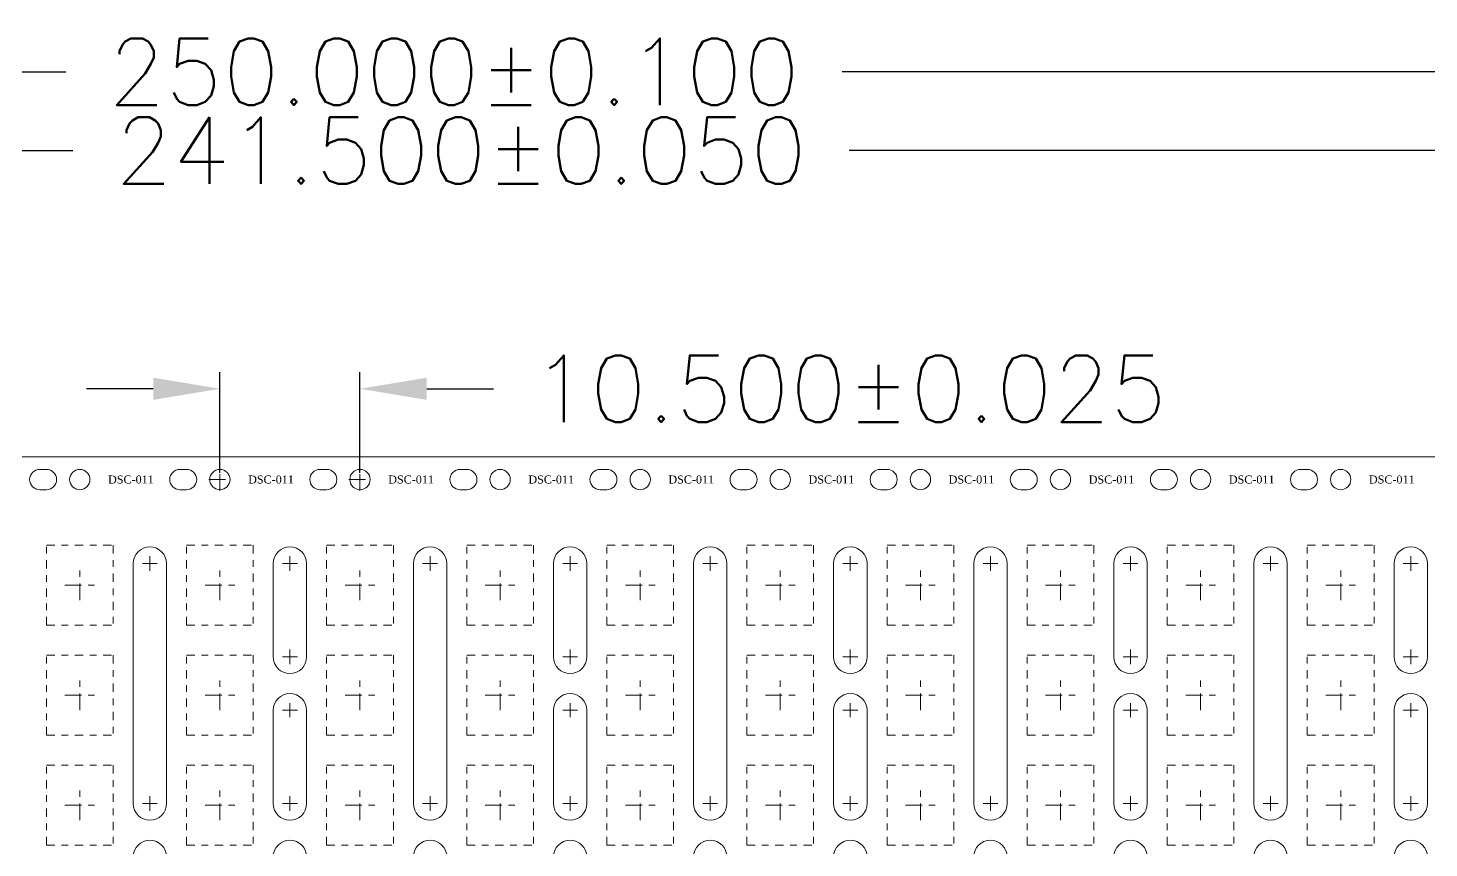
# Model space of a CAD drawing. Header units: inches. Extents: x -19 to 58, y -108 to 12.
# Drawn here: x 4.43 to 25.43, y -95.59 to -83.29 of the extents above; entities that cross this region are included whole.
import ezdxf

# ---------------------------------------------------------------- set-up
doc = ezdxf.new("R2010")
doc.units = ezdxf.units.IN
doc.header["$LTSCALE"] = 0.1
doc.header["$MEASUREMENT"] = 0
doc.linetypes.add('CENTER', pattern=[2, 1.25, -0.25, 0.25, -0.25])
doc.layers.add('1', color=7, linetype='Continuous')
doc.layers.add('3D', color=4, linetype='Continuous')
doc.layers.add('1D', color=4, linetype='Continuous', lineweight=9)
doc.styles.add('ROMANS2', font='romantic.ttf')
doc.styles.add('TEXT-1', font='simplex.shx')
doc.dimstyles.new('複本 DM-1-5', dxfattribs={"dimtxt": 1, "dimasz": 1, "dimexe": 0.25, "dimexo": 0.1, "dimgap": 0.2, "dimtad": 0, "dimdec": 3, "dimlfac": 5, "dimzin": 0, "dimdsep": 46, "dimtxsty": 'TEXT-1', "dimcen": 0.09, "dimclrd": 256, "dimclre": 256, "dimclrt": 256, "dimadec": 0, "dimazin": 0, "dimtfac": 1, "dimtdec": 3, "dimtofl": 0, "dimtmove": 0, "dimatfit": 0, "dimfxl": 1, "dimtolj": 1, "dimtzin": 0, "dimarcsym": 0})

# ---------------------------------------------------------------- blocks, each defined once
blk = doc.blocks.new('*D13')
at = {"layer": '1D', "lineweight": -2, "transparency": 16777216}
for p, q in [((-1627.778, 489.461), (-1627.778, 495.534)), ((-1577.778, 489.461), (-1577.778, 495.534)), ((-1626.778, 495.284), (-1610.337, 495.284)), ((-1578.778, 495.284), (-1598.699, 495.284))]:
    blk.add_line(p, q, dxfattribs=at)
at = {"layer": '1D', "transparency": 16777216}
for points in [[(-1626.778, 495.451), (-1626.778, 495.118), (-1627.778, 495.284)], [(-1578.778, 495.451), (-1578.778, 495.118), (-1577.778, 495.284)]]:
    blk.add_solid(points, dxfattribs=at)
at = {"layer": 'Defpoints', "color": 0, "transparency": 16777216}
for p in [(-1577.778, 495.284), (-1627.778, 489.361), (-1577.778, 489.361)]:
    blk.add_point(p, dxfattribs=at)
at = {"layer": '1D', "transparency": 16777216, "insert": (-1604.518, 495.284), "char_height": 1, "attachment_point": 5, "style": 'TEXT-1'}
blk.add_mtext('\\A1;250.000%%p0.100', dxfattribs=at)
blk = doc.blocks.new('*D14')
at = {"layer": '1D', "lineweight": -2, "transparency": 16777216}
for p, q in [((-1626.928, 489.267), (-1626.928, 494.351)), ((-1578.628, 489.267), (-1578.628, 494.351)), ((-1625.928, 494.101), (-1610.231, 494.101)), ((-1579.628, 494.101), (-1598.593, 494.101))]:
    blk.add_line(p, q, dxfattribs=at)
at = {"layer": '1D', "transparency": 16777216}
for points in [[(-1625.928, 494.268), (-1625.928, 493.934), (-1626.928, 494.101)], [(-1579.628, 494.268), (-1579.628, 493.934), (-1578.628, 494.101)]]:
    blk.add_solid(points, dxfattribs=at)
at = {"layer": 'Defpoints', "color": 0, "transparency": 16777216}
for p in [(-1578.628, 494.101), (-1626.928, 489.167), (-1578.628, 489.167)]:
    blk.add_point(p, dxfattribs=at)
at = {"layer": '1D', "transparency": 16777216, "insert": (-1604.412, 494.101), "char_height": 1, "attachment_point": 5, "style": 'TEXT-1'}
blk.add_mtext('\\A1;241.500%%p0.050', dxfattribs=at)
blk = doc.blocks.new('*D15')
at = {"layer": '1D', "lineweight": -2, "transparency": 16777216}
for p, q in [((-1608.028, 489.267), (-1608.028, 490.779)), ((-1605.928, 489.267), (-1605.928, 490.779)), ((-1609.028, 490.529), (-1610.028, 490.529)), ((-1604.928, 490.529), (-1603.928, 490.529))]:
    blk.add_line(p, q, dxfattribs=at)
at = {"layer": '1D', "transparency": 16777216}
for points in [[(-1609.028, 490.695), (-1609.028, 490.362), (-1608.028, 490.529)], [(-1604.928, 490.695), (-1604.928, 490.362), (-1605.928, 490.529)]]:
    blk.add_solid(points, dxfattribs=at)
at = {"layer": 'Defpoints', "color": 0, "transparency": 16777216}
for p in [(-1605.928, 490.529), (-1608.028, 489.167), (-1605.928, 489.167)]:
    blk.add_point(p, dxfattribs=at)
at = {"layer": '1D', "transparency": 16777216, "insert": (-1598.585, 490.529), "char_height": 1, "attachment_point": 5, "style": 'TEXT-1'}
blk.add_mtext('\\A1;10.500%%p0.025', dxfattribs=at)

msp = doc.modelspace()

# ---------------------------------------------------------------- linework, layer by layer
at = {"lineweight": 9}
msp.add_line((37.3023, -89.72479), (-12.1909, -89.72479), dxfattribs=at)
at = {"layer": '1', "lineweight": 9}
for p, q in [((4.7057, -89.91239), (4.6057, -89.91239)), ((6.8057, -89.91239), (6.7057, -89.91239)), ((8.9057, -89.91239), (8.8057, -89.91239)), ((11.0057, -89.91239), (10.9057, -89.91239)), ((13.1057, -89.91239), (13.0057, -89.91239)), ((15.2057, -89.91239), (15.1057, -89.91239)), ((17.3057, -89.91239), (17.2057, -89.91239)), ((19.4057, -89.91239), (19.3057, -89.91239)), ((21.5057, -89.91239), (21.4057, -89.91239)), ((23.6057, -89.91239), (23.5057, -89.91239)), ((4.6057, -90.21719), (4.7057, -90.21719)), ((6.7057, -90.21719), (6.8057, -90.21719)), ((8.8057, -90.21719), (8.9057, -90.21719)), ((10.9057, -90.21719), (11.0057, -90.21719)), ((13.0057, -90.21719), (13.1057, -90.21719)), ((15.1057, -90.21719), (15.2057, -90.21719)), ((17.2057, -90.21719), (17.3057, -90.21719)), ((19.3057, -90.21719), (19.4057, -90.21719)), ((21.4057, -90.21719), (21.5057, -90.21719)), ((23.5057, -90.21719), (23.6057, -90.21719))]:
    msp.add_line(p, q, dxfattribs=at)
at = {"layer": '1', "lineweight": 9, "ltscale": 2}
for centre in [(5.2057, -90.06479), (7.3057, -90.06479), (9.4057, -90.06479), (11.5057, -90.06479), (13.6057, -90.06479), (15.7057, -90.06479), (17.8057, -90.06479), (19.9057, -90.06479), (22.0057, -90.06479), (24.1057, -90.06479)]:
    msp.add_circle(centre, 0.1524, dxfattribs=at)
at = {"layer": '1', "lineweight": 9}
for centre, start, end in [((4.6057, -90.06479), 90, 270), ((4.7057, -90.06479), 270, 90), ((6.7057, -90.06479), 90, 270), ((6.8057, -90.06479), 270, 90), ((8.8057, -90.06479), 90, 270), ((8.9057, -90.06479), 270, 90), ((10.9057, -90.06479), 90, 270), ((11.0057, -90.06479), 270, 90), ((13.0057, -90.06479), 90, 270), ((13.1057, -90.06479), 270, 90), ((15.1057, -90.06479), 90, 270), ((15.2057, -90.06479), 270, 90), ((17.2057, -90.06479), 90, 270), ((17.3057, -90.06479), 270, 90), ((19.3057, -90.06479), 90, 270), ((19.4057, -90.06479), 270, 90), ((21.4057, -90.06479), 90, 270), ((21.5057, -90.06479), 270, 90), ((23.5057, -90.06479), 90, 270), ((23.6057, -90.06479), 270, 90)]:
    msp.add_arc(centre, 0.1524, start, end, dxfattribs=at)
at = {"layer": '1D', "color": 0}
for p, q in [((6.00569, -94.92479), (6.00569, -91.32479)), ((6.50569, -94.92479), (6.50569, -91.32479)), ((8.10569, -92.72479), (8.10569, -91.32479)), ((8.60569, -92.72479), (8.60569, -91.32479)), ((10.20569, -94.92479), (10.20569, -91.32479)), ((10.70569, -94.92479), (10.70569, -91.32479)), ((12.30569, -92.72479), (12.30569, -91.32479)), ((12.80569, -92.72479), (12.80569, -91.32479)), ((14.40569, -94.92479), (14.40569, -91.32479)), ((14.90569, -94.92479), (14.90569, -91.32479)), ((16.50569, -92.72479), (16.50569, -91.32479)), ((17.00569, -92.72479), (17.00569, -91.32479)), ((18.60569, -94.92479), (18.60569, -91.32479)), ((19.10569, -94.92479), (19.10569, -91.32479)), ((20.70569, -92.72479), (20.70569, -91.32479)), ((21.20569, -92.72479), (21.20569, -91.32479)), ((22.80569, -94.92479), (22.80569, -91.32479)), ((23.30569, -94.92479), (23.30569, -91.32479)), ((24.90569, -92.72479), (24.90569, -91.32479)), ((25.40569, -92.72479), (25.40569, -91.32479)), ((8.10569, -94.92479), (8.10569, -93.52479)), ((8.60569, -94.92479), (8.60569, -93.52479)), ((12.30569, -94.92479), (12.30569, -93.52479)), ((12.80569, -94.92479), (12.80569, -93.52479)), ((16.50569, -94.92479), (16.50569, -93.52479)), ((17.00569, -94.92479), (17.00569, -93.52479)), ((20.70569, -94.92479), (20.70569, -93.52479)), ((21.20569, -94.92479), (21.20569, -93.52479)), ((24.90569, -94.92479), (24.90569, -93.52479)), ((25.40569, -94.92479), (25.40569, -93.52479))]:
    msp.add_line(p, q, dxfattribs=at)
for centre, start, end in [((6.25569, -91.32479), 0, 180), ((8.35569, -91.32479), 0, 180), ((10.45569, -91.32479), 0, 180), ((12.55569, -91.32479), 0, 180), ((14.65569, -91.32479), 0, 180), ((16.75569, -91.32479), 0, 180), ((18.85569, -91.32479), 0, 180), ((20.95569, -91.32479), 0, 180), ((23.05569, -91.32479), 0, 180), ((25.15569, -91.32479), 0, 180), ((8.35569, -92.72479), 180, 0), ((12.55569, -92.72479), 180, 0), ((16.75569, -92.72479), 180, 0), ((20.95569, -92.72479), 180, 0), ((25.15569, -92.72479), 180, 0), ((8.35569, -93.52479), 0, 180), ((12.55569, -93.52479), 0, 180), ((16.75569, -93.52479), 0, 180), ((20.95569, -93.52479), 0, 180), ((25.15569, -93.52479), 0, 180), ((6.25569, -94.92479), 180, 0), ((8.35569, -94.92479), 180, 0), ((10.45569, -94.92479), 180, 0), ((12.55569, -94.92479), 180, 0), ((14.65569, -94.92479), 180, 0), ((16.75569, -94.92479), 180, 0), ((18.85569, -94.92479), 180, 0), ((20.95569, -94.92479), 180, 0), ((23.05569, -94.92479), 180, 0), ((25.15569, -94.92479), 180, 0), ((6.25569, -95.72479), 0, 180), ((8.35569, -95.72479), 0, 180), ((10.45569, -95.72479), 0, 180), ((12.55569, -95.72479), 0, 180), ((14.65569, -95.72479), 0, 180), ((16.75569, -95.72479), 0, 180), ((18.85569, -95.72479), 0, 180), ((20.95569, -95.72479), 0, 180), ((23.05569, -95.72479), 0, 180), ((25.15569, -95.72479), 0, 180)]:
    msp.add_arc(centre, 0.25, start, end, dxfattribs=at)
at = {"layer": '3D', "color": 1, "linetype": 'CENTER', "lineweight": 9, "ltscale": 2}
for p, q in [((7.13878, -90.06479), (7.47262, -90.06479)), ((7.3057, -90.23171), (7.3057, -89.89787)), ((9.23878, -90.06479), (9.57262, -90.06479)), ((9.4057, -90.23171), (9.4057, -89.89787)), ((5.2057, -91.87235), (5.2057, -91.42724)), ((7.3057, -91.87235), (7.3057, -91.42724)), ((9.4057, -91.87235), (9.4057, -91.42724)), ((11.5057, -91.87235), (11.5057, -91.42724)), ((13.6057, -91.87235), (13.6057, -91.42724)), ((15.7057, -91.87235), (15.7057, -91.42724)), ((17.8057, -91.87235), (17.8057, -91.42724)), ((19.9057, -91.87235), (19.9057, -91.42724)), ((22.0057, -91.87235), (22.0057, -91.42724)), ((24.1057, -91.87235), (24.1057, -91.42724)), ((4.98314, -91.64979), (5.42826, -91.64979)), ((7.08314, -91.64979), (7.52826, -91.64979)), ((9.18314, -91.64979), (9.62826, -91.64979)), ((11.28314, -91.64979), (11.72826, -91.64979)), ((13.38314, -91.64979), (13.82826, -91.64979)), ((15.48314, -91.64979), (15.92826, -91.64979)), ((17.58314, -91.64979), (18.02826, -91.64979)), ((19.68314, -91.64979), (20.12826, -91.64979)), ((21.78314, -91.64979), (22.22826, -91.64979)), ((23.88314, -91.64979), (24.32826, -91.64979)), ((5.2057, -93.52235), (5.2057, -93.07724)), ((7.3057, -93.52235), (7.3057, -93.07724)), ((9.4057, -93.52235), (9.4057, -93.07724)), ((11.5057, -93.52235), (11.5057, -93.07724)), ((13.6057, -93.52235), (13.6057, -93.07724)), ((15.7057, -93.52235), (15.7057, -93.07724)), ((17.8057, -93.52235), (17.8057, -93.07724)), ((19.9057, -93.52235), (19.9057, -93.07724)), ((22.0057, -93.52235), (22.0057, -93.07724)), ((24.1057, -93.52235), (24.1057, -93.07724)), ((4.98314, -93.29979), (5.42826, -93.29979)), ((7.08314, -93.29979), (7.52826, -93.29979)), ((9.18314, -93.29979), (9.62826, -93.29979)), ((11.28314, -93.29979), (11.72826, -93.29979)), ((13.38314, -93.29979), (13.82826, -93.29979)), ((15.48314, -93.29979), (15.92826, -93.29979)), ((17.58314, -93.29979), (18.02826, -93.29979)), ((19.68314, -93.29979), (20.12826, -93.29979)), ((21.78314, -93.29979), (22.22826, -93.29979)), ((23.88314, -93.29979), (24.32826, -93.29979)), ((5.2057, -95.17235), (5.2057, -94.72724)), ((7.3057, -95.17235), (7.3057, -94.72724)), ((9.4057, -95.17235), (9.4057, -94.72724)), ((11.5057, -95.17235), (11.5057, -94.72724)), ((13.6057, -95.17235), (13.6057, -94.72724)), ((15.7057, -95.17235), (15.7057, -94.72724)), ((17.8057, -95.17235), (17.8057, -94.72724)), ((19.9057, -95.17235), (19.9057, -94.72724)), ((22.0057, -95.17235), (22.0057, -94.72724)), ((24.1057, -95.17235), (24.1057, -94.72724)), ((4.98314, -94.94979), (5.42826, -94.94979)), ((7.08314, -94.94979), (7.52826, -94.94979)), ((9.18314, -94.94979), (9.62826, -94.94979)), ((11.28314, -94.94979), (11.72826, -94.94979)), ((13.38314, -94.94979), (13.82826, -94.94979)), ((15.48314, -94.94979), (15.92826, -94.94979)), ((17.58314, -94.94979), (18.02826, -94.94979)), ((19.68314, -94.94979), (20.12826, -94.94979)), ((21.78314, -94.94979), (22.22826, -94.94979)), ((23.88314, -94.94979), (24.32826, -94.94979))]:
    msp.add_line(p, q, dxfattribs=at)
at = {"layer": '3D', "color": 2, "linetype": 'CENTER', "lineweight": 9}
for p, q in [((4.7057, -92.24979), (4.7057, -91.04979)), ((4.7057, -91.04979), (5.7057, -91.04979)), ((5.7057, -91.04979), (5.7057, -92.24979)), ((6.8057, -92.24979), (6.8057, -91.04979)), ((6.8057, -91.04979), (7.8057, -91.04979)), ((7.8057, -91.04979), (7.8057, -92.24979)), ((8.9057, -92.24979), (8.9057, -91.04979)), ((8.9057, -91.04979), (9.9057, -91.04979)), ((9.9057, -91.04979), (9.9057, -92.24979)), ((11.0057, -92.24979), (11.0057, -91.04979)), ((11.0057, -91.04979), (12.0057, -91.04979)), ((12.0057, -91.04979), (12.0057, -92.24979)), ((13.1057, -92.24979), (13.1057, -91.04979)), ((13.1057, -91.04979), (14.1057, -91.04979)), ((14.1057, -91.04979), (14.1057, -92.24979)), ((15.2057, -92.24979), (15.2057, -91.04979)), ((15.2057, -91.04979), (16.2057, -91.04979)), ((16.2057, -91.04979), (16.2057, -92.24979)), ((17.3057, -92.24979), (17.3057, -91.04979)), ((17.3057, -91.04979), (18.3057, -91.04979)), ((18.3057, -91.04979), (18.3057, -92.24979)), ((19.4057, -92.24979), (19.4057, -91.04979)), ((19.4057, -91.04979), (20.4057, -91.04979)), ((20.4057, -91.04979), (20.4057, -92.24979)), ((21.5057, -92.24979), (21.5057, -91.04979)), ((21.5057, -91.04979), (22.5057, -91.04979)), ((22.5057, -91.04979), (22.5057, -92.24979)), ((23.6057, -92.24979), (23.6057, -91.04979)), ((23.6057, -91.04979), (24.6057, -91.04979)), ((24.6057, -91.04979), (24.6057, -92.24979)), ((4.7057, -92.24979), (5.7057, -92.24979)), ((6.8057, -92.24979), (7.8057, -92.24979)), ((8.9057, -92.24979), (9.9057, -92.24979)), ((11.0057, -92.24979), (12.0057, -92.24979)), ((13.1057, -92.24979), (14.1057, -92.24979)), ((15.2057, -92.24979), (16.2057, -92.24979)), ((17.3057, -92.24979), (18.3057, -92.24979)), ((19.4057, -92.24979), (20.4057, -92.24979)), ((21.5057, -92.24979), (22.5057, -92.24979)), ((23.6057, -92.24979), (24.6057, -92.24979)), ((4.7057, -93.89979), (4.7057, -92.69979)), ((4.7057, -92.69979), (5.7057, -92.69979)), ((5.7057, -92.69979), (5.7057, -93.89979)), ((6.8057, -93.89979), (6.8057, -92.69979)), ((6.8057, -92.69979), (7.8057, -92.69979)), ((7.8057, -92.69979), (7.8057, -93.89979)), ((8.9057, -93.89979), (8.9057, -92.69979)), ((8.9057, -92.69979), (9.9057, -92.69979)), ((9.9057, -92.69979), (9.9057, -93.89979)), ((11.0057, -93.89979), (11.0057, -92.69979)), ((11.0057, -92.69979), (12.0057, -92.69979)), ((12.0057, -92.69979), (12.0057, -93.89979)), ((13.1057, -93.89979), (13.1057, -92.69979)), ((13.1057, -92.69979), (14.1057, -92.69979)), ((14.1057, -92.69979), (14.1057, -93.89979)), ((15.2057, -93.89979), (15.2057, -92.69979)), ((15.2057, -92.69979), (16.2057, -92.69979)), ((16.2057, -92.69979), (16.2057, -93.89979)), ((17.3057, -93.89979), (17.3057, -92.69979)), ((17.3057, -92.69979), (18.3057, -92.69979)), ((18.3057, -92.69979), (18.3057, -93.89979)), ((19.4057, -93.89979), (19.4057, -92.69979)), ((19.4057, -92.69979), (20.4057, -92.69979)), ((20.4057, -92.69979), (20.4057, -93.89979)), ((21.5057, -93.89979), (21.5057, -92.69979)), ((21.5057, -92.69979), (22.5057, -92.69979)), ((22.5057, -92.69979), (22.5057, -93.89979)), ((23.6057, -93.89979), (23.6057, -92.69979)), ((23.6057, -92.69979), (24.6057, -92.69979)), ((24.6057, -92.69979), (24.6057, -93.89979)), ((4.7057, -93.89979), (5.7057, -93.89979)), ((6.8057, -93.89979), (7.8057, -93.89979)), ((8.9057, -93.89979), (9.9057, -93.89979)), ((11.0057, -93.89979), (12.0057, -93.89979)), ((13.1057, -93.89979), (14.1057, -93.89979)), ((15.2057, -93.89979), (16.2057, -93.89979)), ((17.3057, -93.89979), (18.3057, -93.89979)), ((19.4057, -93.89979), (20.4057, -93.89979)), ((21.5057, -93.89979), (22.5057, -93.89979)), ((23.6057, -93.89979), (24.6057, -93.89979)), ((4.7057, -95.54979), (4.7057, -94.34979)), ((4.7057, -94.34979), (5.7057, -94.34979)), ((5.7057, -94.34979), (5.7057, -95.54979)), ((6.8057, -95.54979), (6.8057, -94.34979)), ((6.8057, -94.34979), (7.8057, -94.34979)), ((7.8057, -94.34979), (7.8057, -95.54979)), ((8.9057, -95.54979), (8.9057, -94.34979)), ((8.9057, -94.34979), (9.9057, -94.34979)), ((9.9057, -94.34979), (9.9057, -95.54979)), ((11.0057, -95.54979), (11.0057, -94.34979)), ((11.0057, -94.34979), (12.0057, -94.34979)), ((12.0057, -94.34979), (12.0057, -95.54979)), ((13.1057, -95.54979), (13.1057, -94.34979)), ((13.1057, -94.34979), (14.1057, -94.34979)), ((14.1057, -94.34979), (14.1057, -95.54979)), ((15.2057, -95.54979), (15.2057, -94.34979)), ((15.2057, -94.34979), (16.2057, -94.34979)), ((16.2057, -94.34979), (16.2057, -95.54979)), ((17.3057, -95.54979), (17.3057, -94.34979)), ((17.3057, -94.34979), (18.3057, -94.34979)), ((18.3057, -94.34979), (18.3057, -95.54979)), ((19.4057, -95.54979), (19.4057, -94.34979)), ((19.4057, -94.34979), (20.4057, -94.34979)), ((20.4057, -94.34979), (20.4057, -95.54979)), ((21.5057, -95.54979), (21.5057, -94.34979)), ((21.5057, -94.34979), (22.5057, -94.34979)), ((22.5057, -94.34979), (22.5057, -95.54979)), ((23.6057, -95.54979), (23.6057, -94.34979)), ((23.6057, -94.34979), (24.6057, -94.34979)), ((24.6057, -94.34979), (24.6057, -95.54979)), ((4.7057, -95.54979), (5.7057, -95.54979)), ((6.8057, -95.54979), (7.8057, -95.54979)), ((8.9057, -95.54979), (9.9057, -95.54979)), ((11.0057, -95.54979), (12.0057, -95.54979)), ((13.1057, -95.54979), (14.1057, -95.54979)), ((15.2057, -95.54979), (16.2057, -95.54979)), ((17.3057, -95.54979), (18.3057, -95.54979)), ((19.4057, -95.54979), (20.4057, -95.54979)), ((21.5057, -95.54979), (22.5057, -95.54979)), ((23.6057, -95.54979), (24.6057, -95.54979))]:
    msp.add_line(p, q, dxfattribs=at)
at = {"layer": '3D', "color": 1, "linetype": 'CENTER', "lineweight": 5, "ltscale": 2}
for p, q in [((6.14442, -91.32479), (6.36697, -91.32479)), ((6.18444, -91.32479), (6.32695, -91.32479)), ((6.25569, -91.43607), (6.25569, -91.21351)), ((6.25569, -91.39157), (6.25569, -91.25801)), ((8.24442, -91.32479), (8.46697, -91.32479)), ((8.28444, -91.32479), (8.42695, -91.32479)), ((8.35569, -91.43607), (8.35569, -91.21351)), ((8.35569, -91.39157), (8.35569, -91.25801)), ((10.34442, -91.32479), (10.56697, -91.32479)), ((10.38444, -91.32479), (10.52695, -91.32479)), ((10.45569, -91.43607), (10.45569, -91.21351)), ((10.45569, -91.39157), (10.45569, -91.25801)), ((12.44442, -91.32479), (12.66697, -91.32479)), ((12.48444, -91.32479), (12.62695, -91.32479)), ((12.55569, -91.43607), (12.55569, -91.21351)), ((12.55569, -91.39157), (12.55569, -91.25801)), ((14.54442, -91.32479), (14.76697, -91.32479)), ((14.58444, -91.32479), (14.72695, -91.32479)), ((14.65569, -91.43607), (14.65569, -91.21351)), ((14.65569, -91.39157), (14.65569, -91.25801)), ((16.64442, -91.32479), (16.86697, -91.32479)), ((16.68444, -91.32479), (16.82695, -91.32479)), ((16.75569, -91.43607), (16.75569, -91.21351)), ((16.75569, -91.39157), (16.75569, -91.25801)), ((18.74442, -91.32479), (18.96697, -91.32479)), ((18.78444, -91.32479), (18.92695, -91.32479)), ((18.85569, -91.43607), (18.85569, -91.21351)), ((18.85569, -91.39157), (18.85569, -91.25801)), ((20.84442, -91.32479), (21.06697, -91.32479)), ((20.88444, -91.32479), (21.02695, -91.32479)), ((20.95569, -91.43607), (20.95569, -91.21351)), ((20.95569, -91.39157), (20.95569, -91.25801)), ((22.94442, -91.32479), (23.16697, -91.32479)), ((22.98444, -91.32479), (23.12695, -91.32479)), ((23.05569, -91.43607), (23.05569, -91.21351)), ((23.05569, -91.39157), (23.05569, -91.25801)), ((25.04442, -91.32479), (25.26697, -91.32479)), ((25.08444, -91.32479), (25.22695, -91.32479)), ((25.15569, -91.43607), (25.15569, -91.21351)), ((25.15569, -91.39157), (25.15569, -91.25801)), ((8.24442, -92.72479), (8.46697, -92.72479)), ((8.35569, -92.83607), (8.35569, -92.61351)), ((8.35569, -92.83607), (8.35569, -92.61351)), ((12.44442, -92.72479), (12.66697, -92.72479)), ((12.55569, -92.83607), (12.55569, -92.61351)), ((12.55569, -92.83607), (12.55569, -92.61351)), ((16.64442, -92.72479), (16.86697, -92.72479)), ((16.75569, -92.83607), (16.75569, -92.61351)), ((16.75569, -92.83607), (16.75569, -92.61351)), ((20.84442, -92.72479), (21.06697, -92.72479)), ((20.95569, -92.83607), (20.95569, -92.61351)), ((20.95569, -92.83607), (20.95569, -92.61351)), ((25.04442, -92.72479), (25.26697, -92.72479)), ((25.15569, -92.83607), (25.15569, -92.61351)), ((25.15569, -92.83607), (25.15569, -92.61351)), ((8.35569, -93.62984), (8.35569, -93.41974)), ((12.55569, -93.62984), (12.55569, -93.41974)), ((16.75569, -93.62984), (16.75569, -93.41974)), ((20.95569, -93.62984), (20.95569, -93.41974)), ((25.15569, -93.62984), (25.15569, -93.41974)), ((8.24442, -93.52479), (8.46697, -93.52479)), ((12.44442, -93.52479), (12.66697, -93.52479)), ((16.64442, -93.52479), (16.86697, -93.52479)), ((20.84442, -93.52479), (21.06697, -93.52479)), ((25.04442, -93.52479), (25.26697, -93.52479)), ((6.25569, -95.03607), (6.25569, -94.81351)), ((6.25569, -95.03607), (6.25569, -94.81351)), ((8.35569, -95.03607), (8.35569, -94.81351)), ((8.35569, -95.03607), (8.35569, -94.81351)), ((10.45569, -95.03607), (10.45569, -94.81351)), ((10.45569, -95.03607), (10.45569, -94.81351)), ((12.55569, -95.03607), (12.55569, -94.81351)), ((12.55569, -95.03607), (12.55569, -94.81351)), ((14.65569, -95.03607), (14.65569, -94.81351)), ((14.65569, -95.03607), (14.65569, -94.81351)), ((16.75569, -95.03607), (16.75569, -94.81351)), ((16.75569, -95.03607), (16.75569, -94.81351)), ((18.85569, -95.03607), (18.85569, -94.81351)), ((18.85569, -95.03607), (18.85569, -94.81351)), ((20.95569, -95.03607), (20.95569, -94.81351)), ((20.95569, -95.03607), (20.95569, -94.81351)), ((23.05569, -95.03607), (23.05569, -94.81351)), ((23.05569, -95.03607), (23.05569, -94.81351)), ((25.15569, -95.03607), (25.15569, -94.81351)), ((25.15569, -95.03607), (25.15569, -94.81351)), ((6.14442, -94.92479), (6.36697, -94.92479)), ((8.24442, -94.92479), (8.46697, -94.92479)), ((10.34442, -94.92479), (10.56697, -94.92479)), ((12.44442, -94.92479), (12.66697, -94.92479)), ((14.54442, -94.92479), (14.76697, -94.92479)), ((16.64442, -94.92479), (16.86697, -94.92479)), ((18.74442, -94.92479), (18.96697, -94.92479)), ((20.84442, -94.92479), (21.06697, -94.92479)), ((22.94442, -94.92479), (23.16697, -94.92479)), ((25.04442, -94.92479), (25.26697, -94.92479))]:
    msp.add_line(p, q, dxfattribs=at)

# ---------------------------------------------------------------- texts
at = {"layer": '1D', "color": 0, "char_height": 0.12, "attachment_point": 1, "style": 'ROMANS2'}
for insert in [(5.62936, -90.00369), (7.72936, -90.00369), (9.82936, -90.00369), (11.92936, -90.00369), (14.02936, -90.00369), (16.12936, -90.00369), (18.22936, -90.00369), (20.32936, -90.00369), (22.42936, -90.00369), (24.52936, -90.00369)]:
    msp.add_mtext_dynamic_manual_height_columns('DSC-011', width=0.4462902, gutter_width=15, heights=[0], dxfattribs=dict(at, insert=insert))

# ---------------------------------------------------------------- dimensions: what is measured, and where the dimension line sits
at = {"layer": '1D'}
for base, p1, p2, text, picture, middle in [((37.5557, -83.94752), (-12.4443, -89.87111), (37.5557, -89.87111), '<>%%p0.100', '*D13', (10.81575, -83.94752)), ((36.7057, -85.13106), (-11.5943, -90.06479), (36.7057, -90.06479), '<>%%p0.050', '*D14', (10.92158, -85.13106))]:
    dim = msp.add_linear_dim(base=base, p1=p1, p2=p2, text=text, dimstyle='複本 DM-1-5', dxfattribs=at)
    dim.commit()
    dim.dimension.update_dxf_attribs({"geometry": picture, "text_midpoint": middle, "dimtype": 128, "insert": (1615.33375, -579.23201)})
dim = msp.add_linear_dim(base=(9.4057, -88.70333), p1=(7.3057, -90.06479), p2=(9.4057, -90.06479), text='<>%%p0.025', dimstyle='複本 DM-1-5', dxfattribs=at)
dim.commit()
dim.dimension.update_dxf_attribs({"geometry": '*D15', "text_midpoint": (16.74856, -88.70333), "insert": (1615.33375, -579.23201)})

doc.saveas('drawing.dxf')
